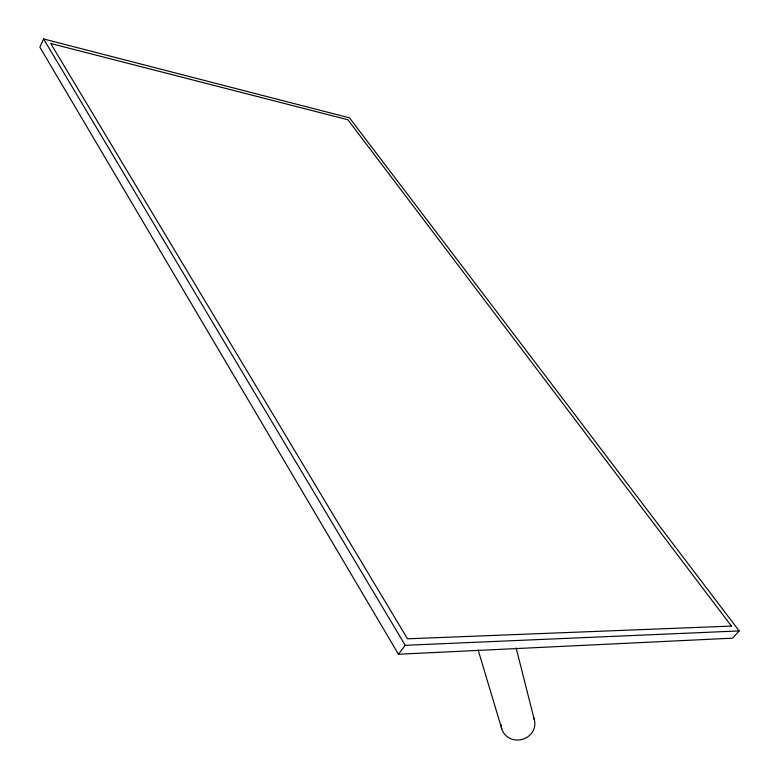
<?xml version="1.0" encoding="UTF-8"?>
<svg xmlns="http://www.w3.org/2000/svg" width="779" height="779" viewBox="0 0 779 779"><rect width="100%" height="100%" fill="white"/><g stroke="black" fill="none" stroke-linecap="round" stroke-linejoin="round"><path stroke-width="1.17" d="M43.585 38.95L39.846 47.159L398.449 654.243L732.572 638.167L739.154 630.932L349.528 117.872L43.585 38.95L405.216 645.304L739.154 630.932M398.449 654.243L405.216 645.304M478.111 649.9L501.734 728.735M516.126 647.982L534.277 719.582M533.557 717.644A16.904 15.736 -13.6 0 1 521.307 739.651A16.904 15.736 -13.6 0 1 501.189 724.665M731.432 626.082L407.505 638.809L50.723 43.497L347.901 119.771L731.432 626.082"/></g></svg>
